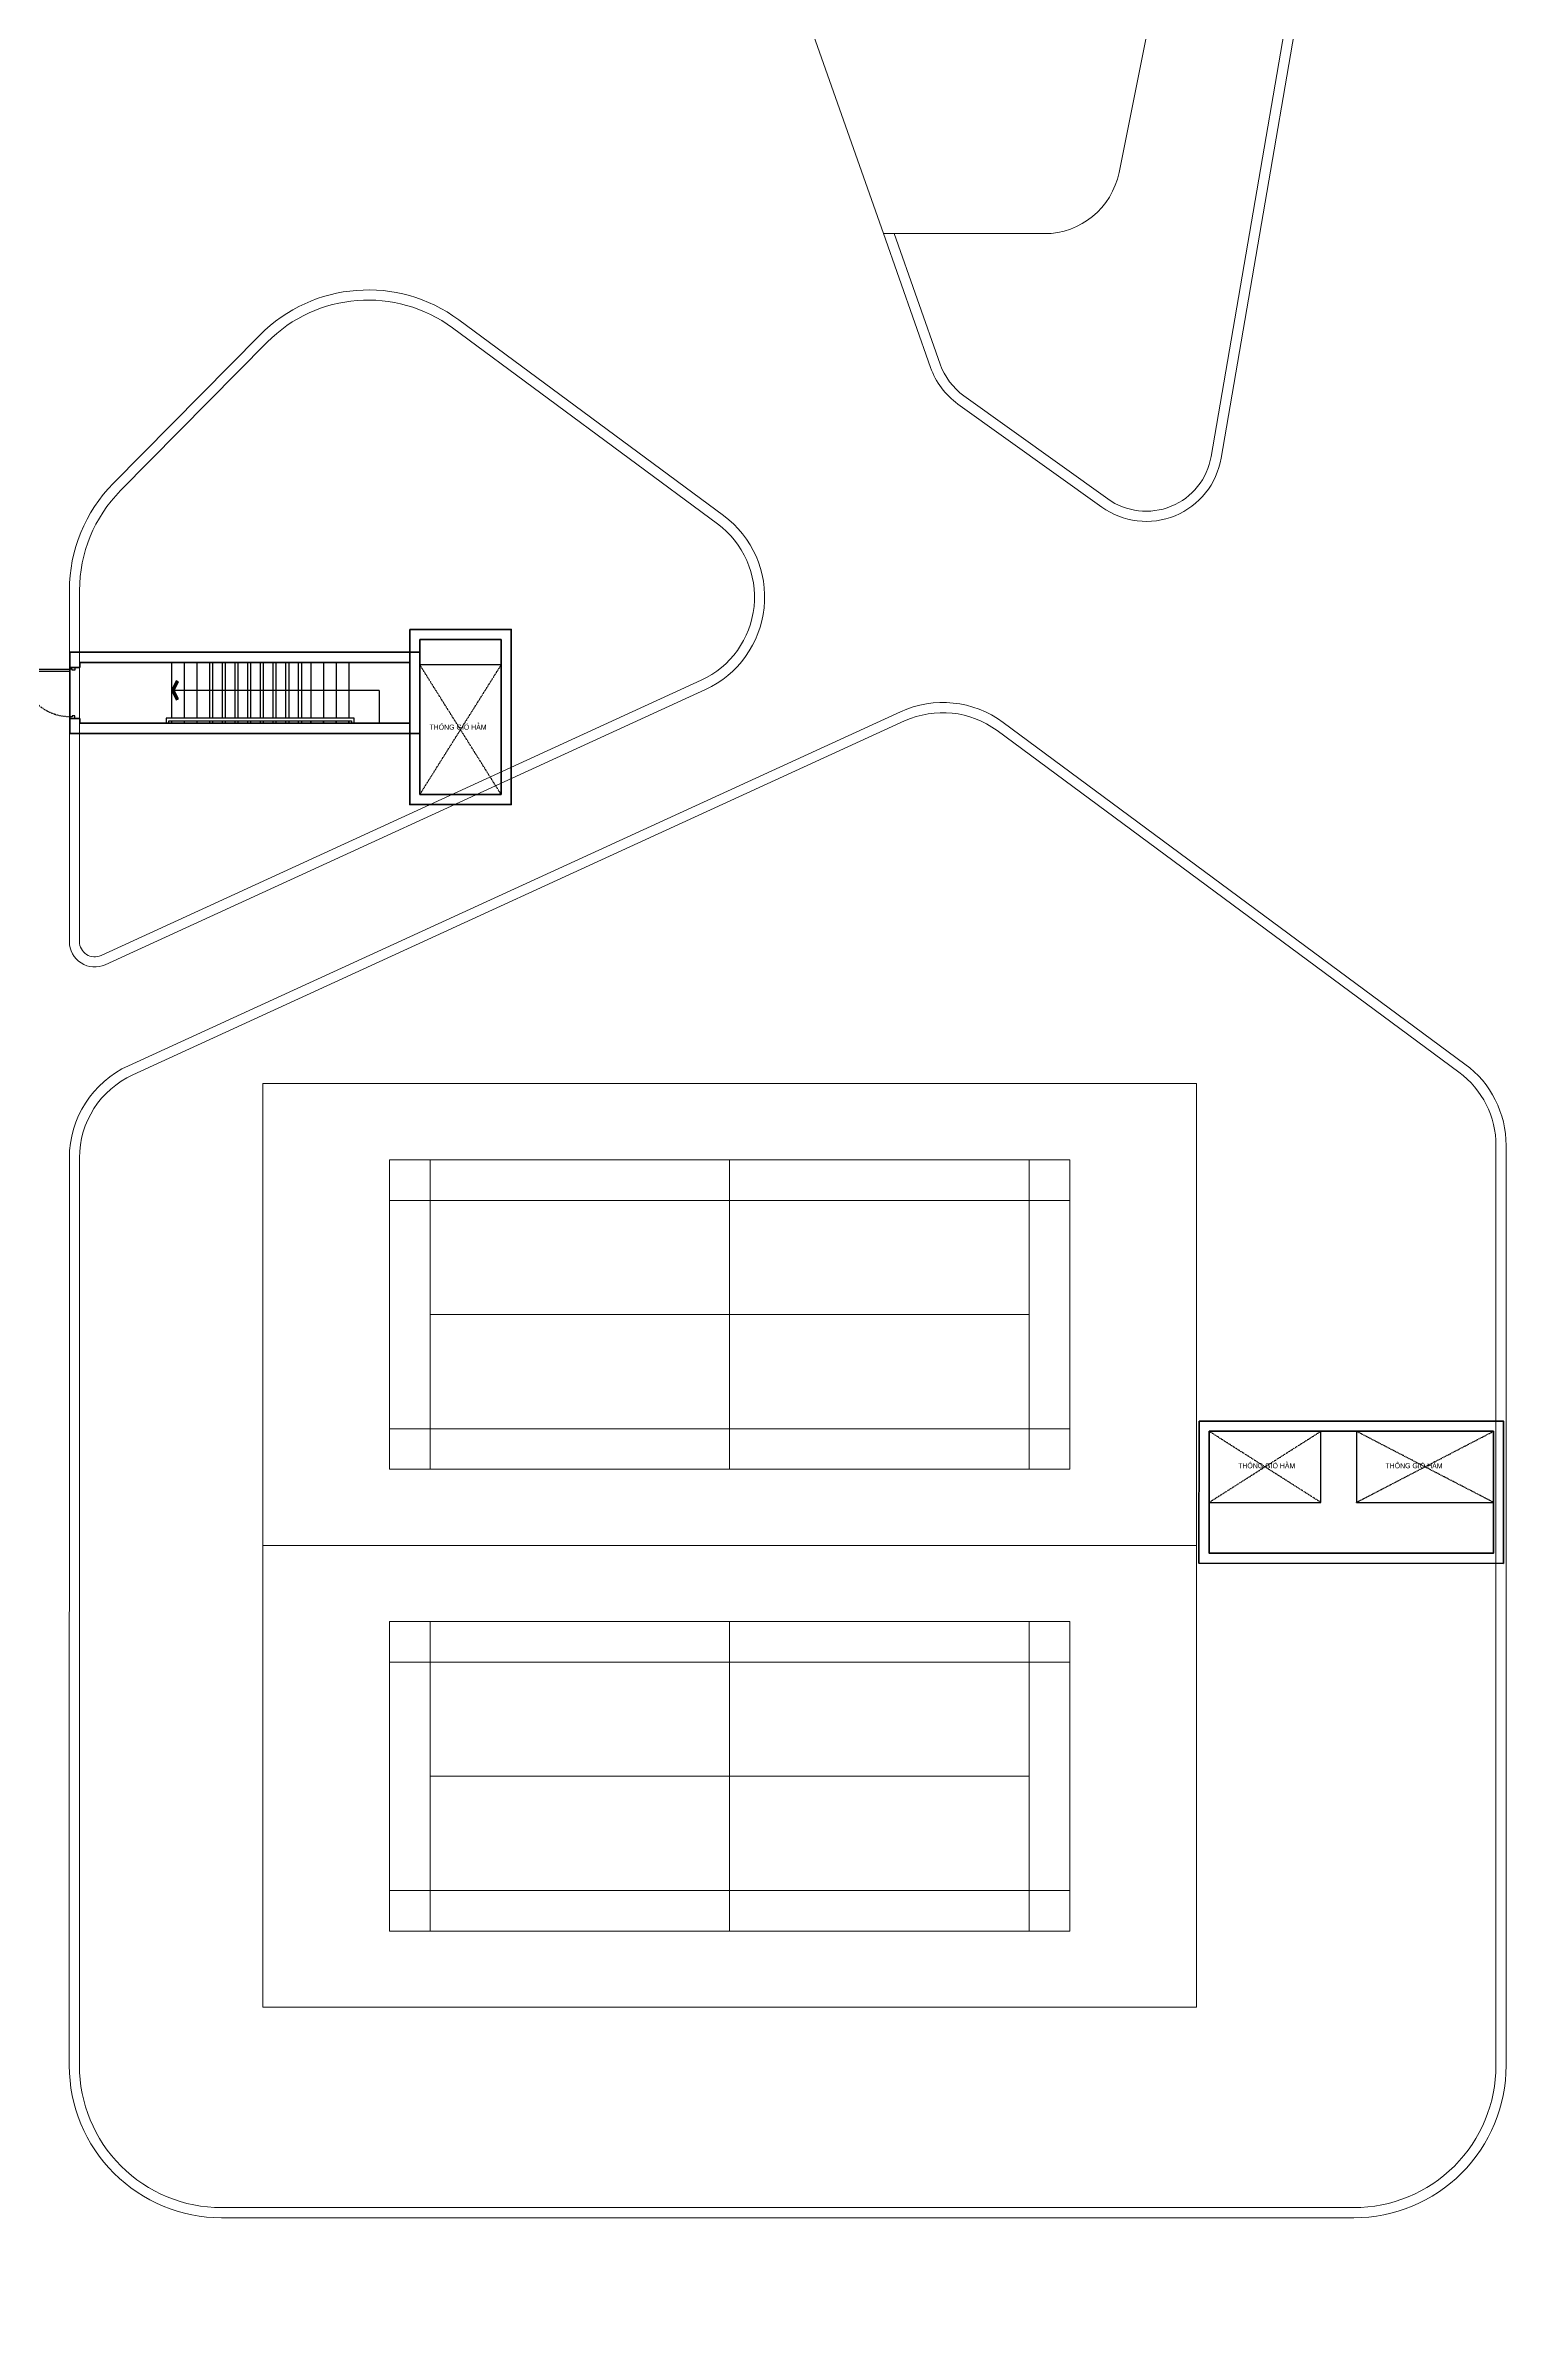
# Model space of a CAD drawing. Header units: millimetres. Extents: x 379264 to 1158416, y -283062 to 356890.
# Drawn here: x 1052971 to 1053551, y -5669 to -4767 of the extents above; entities that cross this region are included whole.
import ezdxf
from ezdxf.enums import TextEntityAlignment as Align

# ---------------------------------------------------------------- set-up
doc = ezdxf.new("R2010")
doc.units = ezdxf.units.MM
doc.linetypes.add('keyplan TANG 1$0$Core 1A$0$Hidden10.5', pattern=[1.5, 1, -0.5])
doc.linetypes.add('keyplan TANG 1$0$Hidden10.5', pattern=[1.5, 1, -0.5])
for name, color, linetype in [('CHI TIET THANG SAN VUON$0$DnW', 20, 'Continuous'), ('keyplan TANG 1$0$Concrete Line', 250, 'Continuous'), ('keyplan TANG 1$0$Door', 250, 'Continuous'), ('keyplan TANG 1$0$Opening Hidden', 250, 'keyplan TANG 1$0$Core 1A$0$Hidden10.5'), ('keyplan TANG 1$0$Opening Line', 250, 'Continuous'), ('keyplan TANG 1$0$Opening Text', 250, 'Continuous'), ('keyplan TANG 1$0$Stair handrail', 250, 'Continuous'), ('keyplan TANG 1$0$Staircase', 250, 'Continuous'), ('keyplan TANG 1$0$Staircase Direction', 250, 'Continuous')]:
    doc.layers.add(name, color=color, linetype=linetype)
for name, color, linetype, lineweight in [('keyplan TANG 1$0$Hatch vat lieu', 250, 'Continuous', 5), ('keyplan TANG 1$0$Net cat Tuong', 250, 'Continuous', 40), ('keyplan TANG 1$0$Net Thay khac', 250, 'Continuous', 15)]:
    doc.layers.add(name, color=color, linetype=linetype, lineweight=lineweight)
doc.styles.add('keyplan TANG 1$0$VNI-HelveC', font='VHELVCN_0.TTF')

# ---------------------------------------------------------------- blocks, each defined once
blk = doc.blocks.new('*U24')
at = {"layer": 'keyplan TANG 1$0$Opening Hidden'}
for p, q in [((0, 0), (1600, 2550)), ((1600, 0), (0, 2550))]:
    blk.add_line(p, q, dxfattribs=at)
at = {"layer": 'keyplan TANG 1$0$Opening Line'}
blk.add_lwpolyline([(0, 0), (1600, 0), (1600, 2550), (0, 2550)], close=True, dxfattribs=at)
at = {"layer": 'keyplan TANG 1$0$Opening Text', "style": 'keyplan TANG 1$0$VNI-HelveC'}
blk.add_attdef('OPENING', text='', height=100, dxfattribs=at).set_placement((750, 1325), align=Align.MIDDLE_CENTER)
blk = doc.blocks.new('*U29')
at = {"layer": 'keyplan TANG 1$0$Opening Hidden'}
for p, q in [((0, 0), (2200, 1400)), ((2200, 0), (0, 1400))]:
    blk.add_line(p, q, dxfattribs=at)
at = {"layer": 'keyplan TANG 1$0$Opening Line'}
blk.add_lwpolyline([(0, 0), (2200, 0), (2200, 1400), (0, 1400)], close=True, dxfattribs=at)
at = {"layer": 'keyplan TANG 1$0$Opening Text', "style": 'keyplan TANG 1$0$VNI-HelveC'}
blk.add_attdef('OPENING', text='', height=100, dxfattribs=at).set_placement((1134, 722), align=Align.MIDDLE_CENTER)
blk = doc.blocks.new('*U30')
at = {"layer": 'keyplan TANG 1$0$Opening Hidden'}
for p, q in [((0, 0), (2700, 1400)), ((2700, 0), (0, 1400))]:
    blk.add_line(p, q, dxfattribs=at)
at = {"layer": 'keyplan TANG 1$0$Opening Line'}
blk.add_lwpolyline([(0, 0), (2700, 0), (2700, 1400), (0, 1400)], close=True, dxfattribs=at)
at = {"layer": 'keyplan TANG 1$0$Opening Text', "style": 'keyplan TANG 1$0$VNI-HelveC'}
blk.add_attdef('OPENING', text='', height=100, dxfattribs=at).set_placement((1134, 722), align=Align.MIDDLE_CENTER)
blk = doc.blocks.new('keyplan TANG 1$0$A$Cec98b088')
at = {"layer": 'keyplan TANG 1$0$Net cat Tuong'}
for points in [[(51048, 58500), (53048, 58500), (53048, 55050), (51048, 55050)], [(51248, 58300), (52848, 58300), (52848, 55250), (51248, 55250)], [(66599, 42900), (72600, 42898), (72598, 40095), (66598, 40098)], [(66799, 42700), (72400, 42698), (72398, 40295), (66798, 40298)]]:
    blk.add_lwpolyline(points, close=True, dxfattribs=at)
at = {"layer": 'keyplan TANG 1$0$Opening Line'}
for name, p in [('*U24', (51248, 55250)), ('*U29', (66798, 41298)), ('*U30', (69700, 41298))]:
    blk.add_blockref(name, p, dxfattribs=at).add_auto_attribs({'OPENING': 'THOÂNG GIOÙ HAÀM'})
blk = doc.blocks.new('keyplan TANG 1$0$CAU-LONG')
for p, q in [((-6.8, 2.5), (-6.8, 15.9)), ((-2.3, 2.5), (-2.3, 15.9)), ((-4.55, 3.3), (-4.55, 15.1))]:
    blk.add_line(p, q)
for points in [[(-9.1, 0), (0, 0), (0, 18.4), (-9.1, 18.4)], [(-7.6, 2.5), (-1.5, 2.5), (-1.5, 15.9), (-7.6, 15.9)]]:
    blk.add_lwpolyline(points, close=True)
for points in [[(-7.6, 15.1), (-1.5, 15.1)], [(-7.6, 9.2), (-1.5, 9.2)], [(-7.6, 3.3), (-1.5, 3.3)]]:
    blk.add_lwpolyline(points)
blk = doc.blocks.new('keyplan TANG 1$0$Door 1000-1')
at = {"color": 0, "linetype": 'ByBlock'}
blk.add_lwpolyline([(30, 100), (75, 100), (75, 1040), (30, 1040)], close=True, dxfattribs=at)
for points in [[(50, 55), (30, 55), (30, 100), (0, 100), (0, 0), (50, 0), (50, 55)], [(950, 55), (970, 55), (970, 100), (1000, 100), (1000, 0), (950, 0), (950, 55)]]:
    blk.add_lwpolyline(points, dxfattribs=at)
at = {"color": 0, "linetype": 'keyplan TANG 1$0$Hidden10.5'}
blk.add_arc((30, 100), 940, 0, 90, dxfattribs=at)
blk = doc.blocks.new('*U1442')
at = {"layer": 'keyplan TANG 1$0$Door'}
blk.add_blockref('keyplan TANG 1$0$Door 1000-1', (0, 0), dxfattribs=at)
blk = doc.blocks.new('keyplan TANG 1$0$Arrow 60')
at = {"linetype": 'ByBlock', "lineweight": -2}
h = blk.add_hatch(color=0, dxfattribs=at)
h.paths.add_polyline_path([(1.88, 0.94), (1.65, 1.38), (0, 0.56), (-1.65, 1.38), (-1.88, 0.94), (0, 0)], flags=17)
h.paths.add_polyline_path([(1.65, 1.38), (1.88, 0.94), (0, 0), (-1.88, 0.94), (-1.65, 1.38), (0, 0.56)])
blk.add_hatch(color=0, dxfattribs=at).paths.add_polyline_path([(1.65, 1.38), (1.88, 0.94), (0, 0), (-1.88, 0.94), (-1.65, 1.38), (0, 0.56)])
at = {"color": 0, "linetype": 'ByBlock', "lineweight": -2}
blk.add_lwpolyline([(1.65, 1.38), (1.88, 0.94), (0, 0), (-1.88, 0.94), (-1.65, 1.38), (0, 0.56)], close=True, dxfattribs=at)
blk = doc.blocks.new('keyplan TANG 1$0$A$Cfd327bcb')
at = {"layer": 'keyplan TANG 1$0$Staircase'}
h = blk.add_hatch(dxfattribs=at)
h.set_pattern_fill('_USER', color=256, scale=250, angle=90, pattern_type=0)
h.set_pattern_definition([(270, (48100, 55550), (250, 1e-12), [])])
h.paths.add_polyline_path([(49100, 56900), (47100, 56900), (47100, 56950), (49100, 56950)])
h.paths.add_polyline_path([(49100, 57000), (47100, 57000), (47100, 58100), (49100, 58100)])
at = {"layer": 'keyplan TANG 1$0$Door'}
blk.add_line((44350, 57998), (44350, 56998), dxfattribs=at)
at = {"layer": 'keyplan TANG 1$0$Net cat Tuong'}
for p, q in [((44550, 57998), (44350, 57998)), ((44350, 56998), (44550, 56998))]:
    blk.add_line(p, q, dxfattribs=at)
for points in [[(44350, 56998), (44350, 56700), (51248, 56700), (51248, 58300), (44350, 58300), (44350, 57998)], [(44550, 56998), (44550, 56900), (51048, 56900), (51048, 58100), (44550, 58100), (44550, 57998)]]:
    blk.add_lwpolyline(points, dxfattribs=at)
at = {"layer": 'keyplan TANG 1$0$Stair handrail'}
for points in [[(49950, 56900), (49950, 57000), (46250, 57000), (46250, 56900)], [(46300, 56900), (46300, 56950), (49900, 56950), (49900, 56900)]]:
    blk.add_lwpolyline(points, dxfattribs=at)
at = {"layer": 'keyplan TANG 1$0$Staircase'}
for p, q in [((50300, 58100), (45900, 58100)), ((46350, 58100), (46350, 57000)), ((46600, 58100), (46600, 57000)), ((46850, 58100), (46850, 57000)), ((47100, 58100), (47100, 57000)), ((47350, 58100), (47350, 57000)), ((47600, 58100), (47600, 57000)), ((47850, 58100), (47850, 57000)), ((48100, 58100), (48100, 57000)), ((48350, 58100), (48350, 57000)), ((48600, 58100), (48600, 57000)), ((48850, 58100), (48850, 57000)), ((49100, 58100), (49100, 57000)), ((49350, 58100), (49350, 57000)), ((49600, 58100), (49600, 57000)), ((49850, 58100), (49850, 57000)), ((49100, 56900), (45900, 56900)), ((46350, 56950), (46350, 56900)), ((46600, 56950), (46600, 56900)), ((46850, 56950), (46850, 56900)), ((47100, 56950), (47100, 56900)), ((47350, 56950), (47350, 56900)), ((47600, 56950), (47600, 56900)), ((47850, 56950), (47850, 56900)), ((48100, 56950), (48100, 56900)), ((48350, 56950), (48350, 56900)), ((48600, 56950), (48600, 56900)), ((48850, 56950), (48850, 56900)), ((49100, 56950), (49100, 56900)), ((49100, 56900), (49100, 56950)), ((49350, 56950), (49350, 56900)), ((49350, 56900), (49350, 56950)), ((49600, 56950), (49600, 56900)), ((49600, 56900), (49600, 56950)), ((49850, 56950), (49850, 56900)), ((49850, 56900), (49850, 56950))]:
    blk.add_line(p, q, dxfattribs=at)
at = {"layer": 'keyplan TANG 1$0$Staircase Direction'}
for q in [(46350, 57550), (50448, 56900)]:
    blk.add_line((50448, 57550), q, dxfattribs=at)
at = {"layer": 'keyplan TANG 1$0$Door', "xscale": -1.000000000000001, "rotation": 90}
blk.add_blockref('*U1442', (44450, 57998), dxfattribs=at)
at = {"layer": 'keyplan TANG 1$0$Staircase Direction', "xscale": -99.99999999999997, "yscale": 99.99999999999999, "zscale": 99.99999999999999, "rotation": 270}
blk.add_blockref('keyplan TANG 1$0$Arrow 60', (46350, 57550), dxfattribs=at)
blk = doc.blocks.new('keyplan TANG 1')
blk.add_lwpolyline([(66599.2, 42900), (72598.5, 42900), (72598.5, 40095.1), (66599.2, 40095.1)], close=True)
at = {"layer": 'keyplan TANG 1$0$Hatch vat lieu'}
for points in [[(67173, 78251.1), (68826, 76421.8, -0.2301635), (69142.7, 75330.2), (66837.9, 61909.4, -0.5537451), (64799.1, 61073), (61966.1, 63104.7, -0.1536645), (61497.5, 63729.1), (60591.7, 66300)], [(32491.4, 20302.2), (39527.3, 27338.1), (39527.7, 32348.6), (40334.4, 32348.5), (40328.6, 29713.5, 0.41485), (46528.6, 23500), (76850, 23500)]]:
    blk.add_lwpolyline(points, format="xyb", dxfattribs=at)
for points in [[(45348.5, 61235.6, 0.1973103), (44540.6, 59267.9), (44540.6, 52348.5, 0.5465624), (44965.6, 52075.9), (56790.5, 57499, 0.5708101), (57110.6, 60582.3), (51892.7, 64441.9, 0.3731052), (48235.5, 64158.4)], [(44539.2, 30200.2), (44540.5, 48085.9, -0.2931708), (45590.1, 49721.9), (60798.3, 56696.7, -0.2732284), (62619.1, 56507.7), (71720.4, 49775.5, -0.237819), (72450, 48328.4), (72450, 30200, -0.4142136), (69650, 27400), (47339.2, 27400, -0.414235)]]:
    blk.add_lwpolyline(points, format="xyb", close=True, dxfattribs=at)
at = {"layer": 'keyplan TANG 1$0$Net Thay khac'}
for points in [[(67221.9, 78495.3), (60208.9, 86256.1, 0.4747797), (57887.2, 86138.6), (55316.6, 82640.1, 0.2480241), (55110.6, 81253.5), (60379.6, 66300), (63552.2, 66300, 0.3574882), (65023, 67505.7), (67221.9, 78495.3)], [(67221.9, 78495.3), (68974.4, 76555.9, -0.2301635), (69339.8, 75296.3), (67035, 61875.6, -0.5537451), (64682.5, 60910.5), (61849.5, 62942.2, -0.1536645), (61308.9, 63662.6), (60379.6, 66300)], [(32350, 20443.7), (39327.3, 27420.9), (39327.7, 32548.6), (40534.8, 32548.5), (40528.6, 29713, 0.41485), (46528.6, 23700), (76850, 23700)]]:
    blk.add_lwpolyline(points, format="xyb", dxfattribs=at)
for points in [[(45206.2, 61376.1, 0.1973103), (44340.6, 59267.9), (44340.6, 52348.5, 0.5465624), (45049, 51894.1), (56873.9, 57317.3, 0.5708101), (57229.5, 60743.1), (52011.7, 64602.7, 0.3731052), (48093.3, 64299)], [(44339.2, 30200.2), (44340.5, 48085.9, -0.2931708), (45506.8, 49903.7), (60714.9, 56878.5, -0.2732284), (62738, 56668.5), (71839.4, 49936.3, -0.237819), (72650, 48328.4), (72650, 30200, -0.4142136), (69650, 27200), (47339.2, 27200, -0.414235)]]:
    blk.add_lwpolyline(points, format="xyb", close=True, dxfattribs=at)
blk.add_blockref('keyplan TANG 1$0$A$Cfd327bcb', (0, -250))
at = {"layer": 'keyplan TANG 1$0$Concrete Line'}
blk.add_blockref('keyplan TANG 1$0$A$Cec98b088', (0, 0), dxfattribs=at)
at = {"layer": 'keyplan TANG 1$0$Net Thay khac', "xscale": 1000, "yscale": 1000, "zscale": 1000, "rotation": 270}
for p in [(48150.3, 40450), (48150.3, 31350)]:
    blk.add_blockref('keyplan TANG 1$0$CAU-LONG', p, dxfattribs=at)

msp = doc.modelspace()

# ---------------------------------------------------------------- block references
at = {"layer": 'CHI TIET THANG SAN VUON$0$DnW', "xscale": 0.02, "yscale": 0.02, "zscale": 0.02}
msp.add_blockref('keyplan TANG 1', (1052093.63, -6167.21), dxfattribs=at)

doc.saveas('drawing.dxf')
